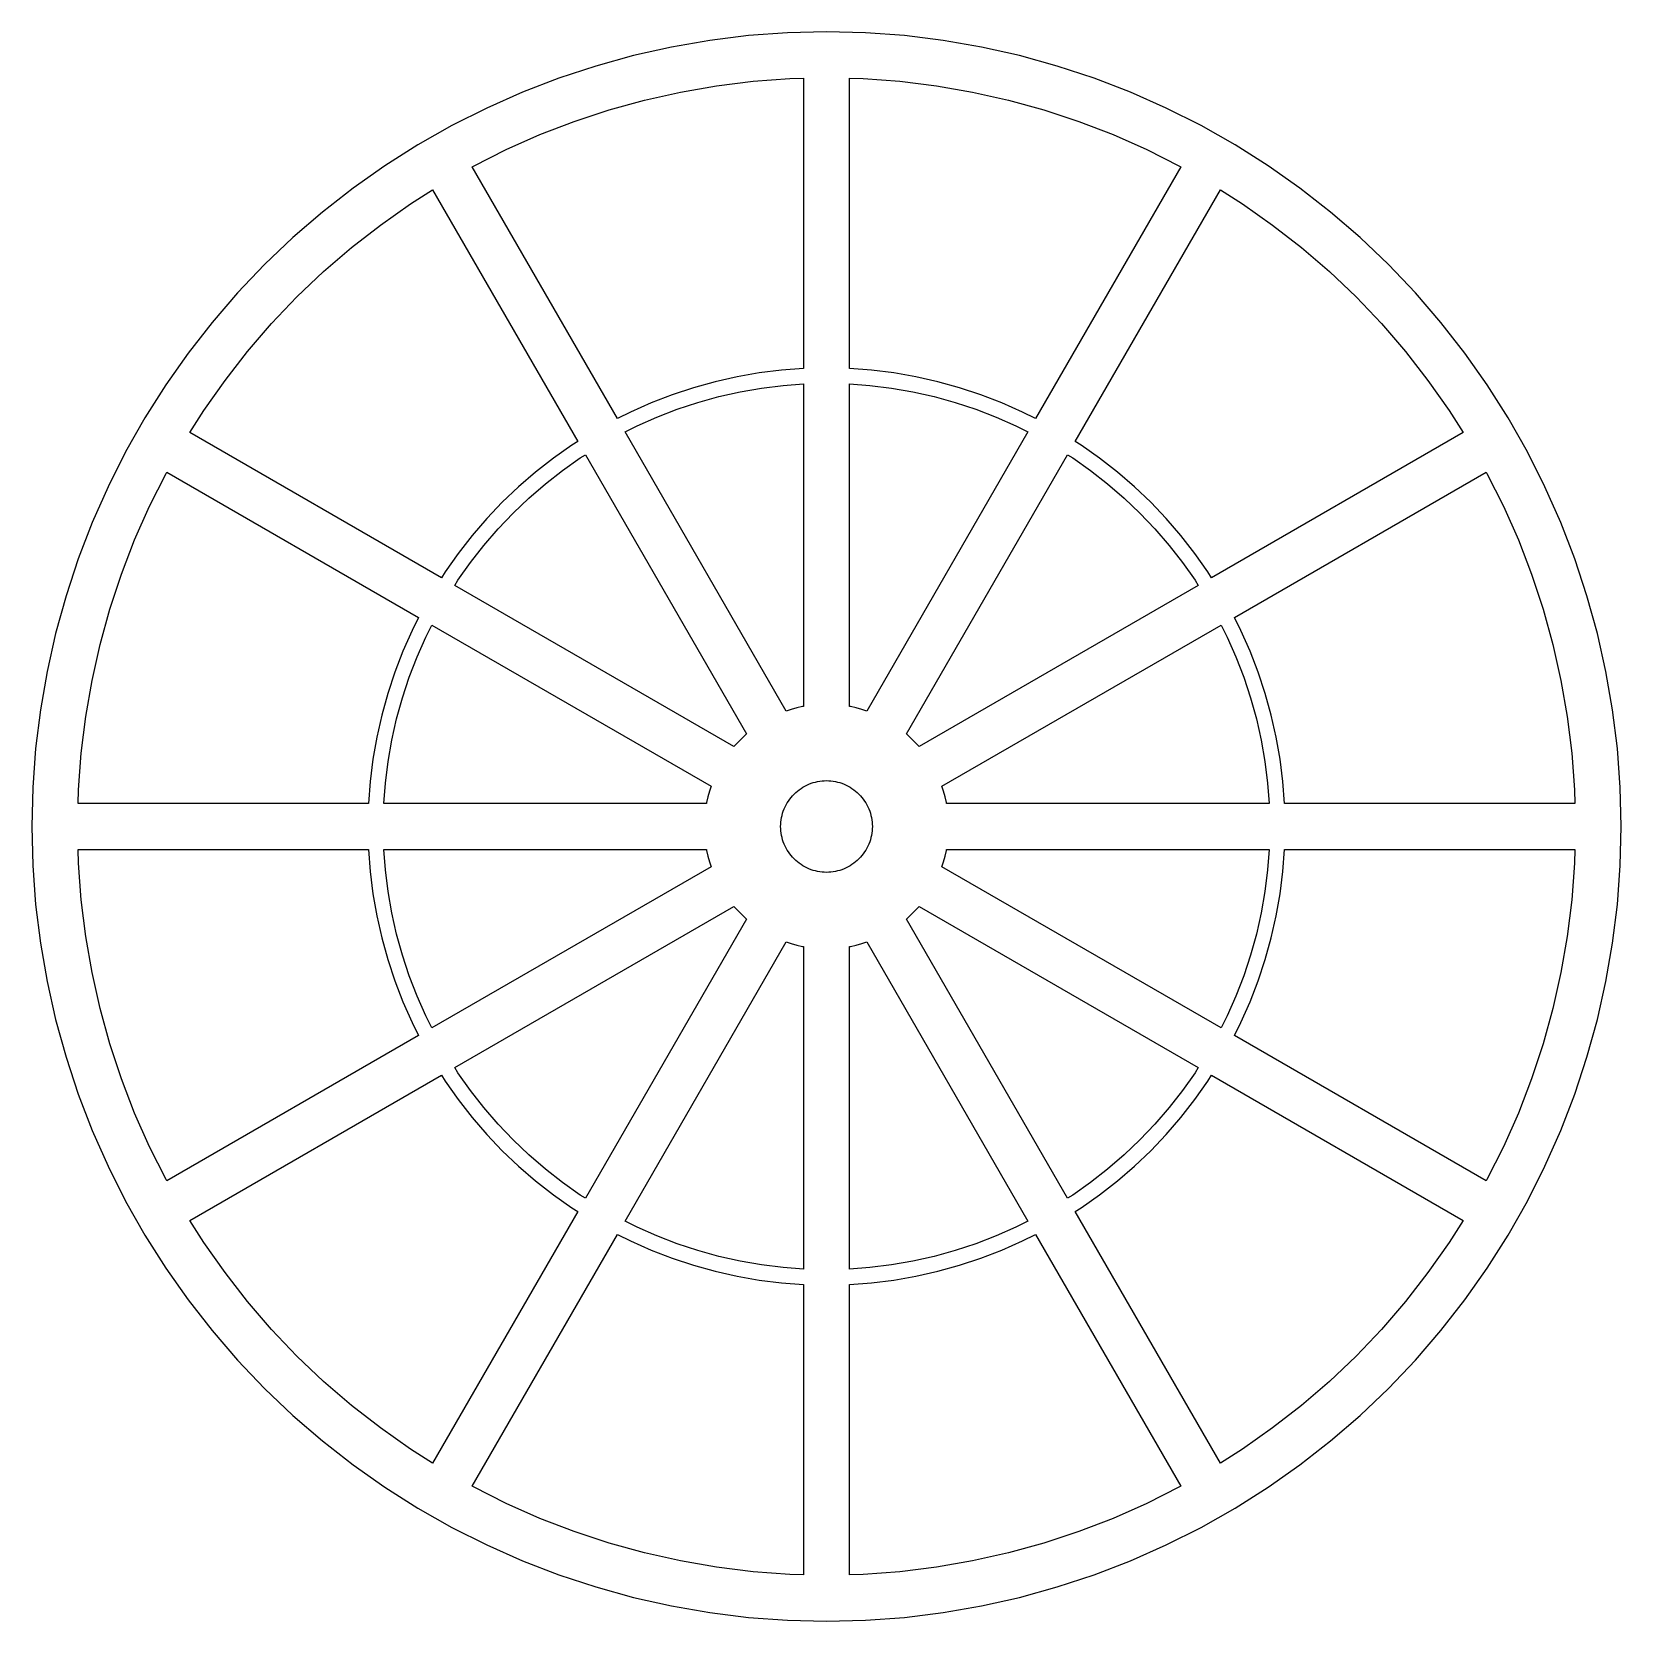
# Model space of a CAD drawing. Header units: metres. Extents: x -52 to 52, y -52 to 52.
import ezdxf

# ---------------------------------------------------------------- set-up
doc = ezdxf.new("R2010")
doc.units = ezdxf.units.M

msp = doc.modelspace()

# ---------------------------------------------------------------- linework, layer by layer
for p, q in [((0, 52), (-2.55151, 51.9374)), ((2.55151, 51.9374), (0, 52)), ((-10.1447, 51.0008), (-12.635, 50.4416)), ((-7.62997, 51.4372), (-10.1447, 51.0008)), ((-5.09688, 51.7496), (-7.62997, 51.4372)), ((-2.55151, 51.9374), (-5.09688, 51.7496)), ((5.09688, 51.7496), (2.55151, 51.9374)), ((7.62997, 51.4372), (5.09688, 51.7496)), ((10.1447, 51.0008), (7.62997, 51.4372)), ((12.635, 50.4416), (10.1447, 51.0008)), ((-12.635, 50.4416), (-15.0948, 49.7609)), ((15.0948, 49.7609), (12.635, 50.4416)), ((-17.5183, 48.9603), (-19.8995, 48.0417)), ((-15.0948, 49.7609), (-17.5183, 48.9603)), ((-4.80283, 48.764), (-2.40431, 48.941)), ((-2.40431, 48.941), (-1.5, 48.9632)), ((-1.5, 48.9632), (-1.5, 29.9618)), ((1.5, 29.9618), (1.5, 48.9632)), ((1.5, 48.9632), (2.40431, 48.941)), ((2.40431, 48.941), (4.80283, 48.764)), ((17.5183, 48.9603), (15.0948, 49.7609)), ((19.8995, 48.0417), (17.5183, 48.9603)), ((-19.8995, 48.0417), (-22.2329, 47.0074)), ((-11.906, 47.5315), (-9.55942, 48.0585)), ((-9.55942, 48.0585), (-7.18979, 48.4696)), ((-7.18979, 48.4696), (-4.80283, 48.764)), ((4.80283, 48.764), (7.18979, 48.4696)), ((7.18979, 48.4696), (9.55942, 48.0585)), ((9.55942, 48.0585), (11.906, 47.5315)), ((22.2329, 47.0074), (19.8995, 48.0417)), ((-22.2329, 47.0074), (-24.5126, 45.8599)), ((-16.5076, 46.1357), (-14.2239, 46.8901)), ((-14.2239, 46.8901), (-11.906, 47.5315)), ((11.906, 47.5315), (14.2239, 46.8901)), ((14.2239, 46.8901), (16.5076, 46.1357)), ((24.5126, 45.8599), (22.2329, 47.0074)), ((-24.5126, 45.8599), (-26.7333, 44.6019)), ((-18.7515, 45.2701), (-16.5076, 46.1357)), ((16.5076, 46.1357), (18.7515, 45.2701)), ((26.7333, 44.6019), (24.5126, 45.8599)), ((-20.9502, 44.2955), (-18.7515, 45.2701)), ((18.7515, 45.2701), (20.9502, 44.2955)), ((-26.7333, 44.6019), (-28.8896, 43.2364)), ((-23.0984, 43.2141), (-20.9502, 44.2955)), ((20.9502, 44.2955), (23.0984, 43.2141)), ((28.8896, 43.2364), (26.7333, 44.6019)), ((-28.8896, 43.2364), (-30.9763, 41.7668)), ((-23.1883, 43.1633), (-23.0984, 43.2141)), ((-13.6781, 26.6911), (-23.1883, 43.1633)), ((23.1883, 43.1633), (13.6781, 26.6911)), ((23.0984, 43.2141), (23.1883, 43.1633)), ((30.9763, 41.7668), (28.8896, 43.2364)), ((-30.9763, 41.7668), (-32.9884, 40.1965)), ((-27.2229, 40.742), (-25.7815, 41.6548)), ((-25.7815, 41.6548), (-16.2764, 25.1915)), ((16.2764, 25.1915), (25.7815, 41.6548)), ((25.7815, 41.6548), (27.2229, 40.742)), ((32.9884, 40.1965), (30.9763, 41.7668)), ((-29.1893, 39.3572), (-27.2229, 40.742)), ((27.2229, 40.742), (29.1893, 39.3572)), ((-32.9884, 40.1965), (-34.9211, 38.5294)), ((34.9211, 38.5294), (32.9884, 40.1965)), ((-34.9211, 38.5294), (-36.7695, 36.7695)), ((-31.0853, 37.8775), (-29.1893, 39.3572)), ((29.1893, 39.3572), (31.0853, 37.8775)), ((36.7695, 36.7695), (34.9211, 38.5294)), ((-32.9064, 36.3066), (-31.0853, 37.8775)), ((31.0853, 37.8775), (32.9064, 36.3066)), ((-36.7695, 36.7695), (-38.5294, 34.9211)), ((38.5294, 34.9211), (36.7695, 36.7695)), ((-34.6482, 34.6482), (-32.9064, 36.3066)), ((32.9064, 36.3066), (34.6482, 34.6482)), ((-38.5294, 34.9211), (-40.1965, 32.9884)), ((-36.3066, 32.9064), (-34.6482, 34.6482)), ((34.6482, 34.6482), (36.3066, 32.9064)), ((40.1965, 32.9884), (38.5294, 34.9211)), ((-40.1965, 32.9884), (-41.7668, 30.9763)), ((-37.8775, 31.0853), (-36.3066, 32.9064)), ((36.3066, 32.9064), (37.8775, 31.0853)), ((41.7668, 30.9763), (40.1965, 32.9884)), ((-41.7668, 30.9763), (-43.2364, 28.8896)), ((-39.3572, 29.1893), (-37.8775, 31.0853)), ((37.8775, 31.0853), (39.3572, 29.1893)), ((43.2364, 28.8896), (41.7668, 30.9763)), ((-40.742, 27.2229), (-39.3572, 29.1893)), ((-5.85271, 29.4236), (-7.2894, 29.1009)), ((-4.4019, 29.6753), (-5.85271, 29.4236)), ((-2.94051, 29.8555), (-4.4019, 29.6753)), ((-1.5, 29.9618), (-2.94051, 29.8555)), ((2.94051, 29.8555), (1.5, 29.9618)), ((4.4019, 29.6753), (2.94051, 29.8555)), ((5.85271, 29.4236), (4.4019, 29.6753)), ((7.2894, 29.1009), (5.85271, 29.4236)), ((39.3572, 29.1893), (40.742, 27.2229)), ((-43.2364, 28.8896), (-44.6019, 26.7333)), ((-10.1067, 28.2463), (-11.4805, 27.7164)), ((-8.70853, 28.7082), (-10.1067, 28.2463)), ((-7.2894, 29.1009), (-8.70853, 28.7082)), ((-8.41824, 27.7513), (-7.04642, 28.1309)), ((-7.04642, 28.1309), (-5.65761, 28.4428)), ((-5.65761, 28.4428), (-4.25517, 28.6861)), ((-4.25517, 28.6861), (-2.84248, 28.8604)), ((-2.84248, 28.8604), (-1.5, 28.9594)), ((-1.5, 28.9594), (-1.5, 7.85681)), ((1.5, 7.85681), (1.5, 28.9594)), ((1.5, 28.9594), (2.84248, 28.8604)), ((2.84248, 28.8604), (4.25517, 28.6861)), ((4.25517, 28.6861), (5.65761, 28.4428)), ((5.65761, 28.4428), (7.04642, 28.1309)), ((7.04642, 28.1309), (8.41824, 27.7513)), ((8.70853, 28.7082), (7.2894, 29.1009)), ((10.1067, 28.2463), (8.70853, 28.7082)), ((11.4805, 27.7164), (10.1067, 28.2463)), ((44.6019, 26.7333), (43.2364, 28.8896)), ((-41.6548, 25.7815), (-40.742, 27.2229)), ((-12.8266, 27.1197), (-13.6781, 26.6911)), ((-11.4805, 27.7164), (-12.8266, 27.1197)), ((-11.0978, 26.7925), (-9.76979, 27.3048)), ((-9.76979, 27.3048), (-8.41824, 27.7513)), ((8.41824, 27.7513), (9.76979, 27.3048)), ((9.76979, 27.3048), (11.0978, 26.7925)), ((12.8266, 27.1197), (11.4805, 27.7164)), ((13.6781, 26.6911), (12.8266, 27.1197)), ((40.742, 27.2229), (41.6548, 25.7815)), ((-44.6019, 26.7333), (-45.8599, 24.5126)), ((-13.1774, 25.8239), (-12.3991, 26.2157)), ((-12.3991, 26.2157), (-11.0978, 26.7925)), ((11.0978, 26.7925), (12.3991, 26.2157)), ((12.3991, 26.2157), (13.1774, 25.8239)), ((45.8599, 24.5126), (44.6019, 26.7333)), ((-25.1915, 16.2764), (-41.6548, 25.7815)), ((-16.2764, 25.1915), (-16.6671, 24.9441)), ((-2.6293, 7.55409), (-13.1774, 25.8239)), ((13.1774, 25.8239), (2.6293, 7.55409)), ((16.6671, 24.9441), (16.2764, 25.1915)), ((41.6548, 25.7815), (25.1915, 16.2764)), ((-45.8599, 24.5126), (-47.0074, 22.2329)), ((-17.871, 24.0962), (-19.0318, 23.1903)), ((-16.6671, 24.9441), (-17.871, 24.0962)), ((-17.2753, 23.293), (-16.1115, 24.1126)), ((-16.1115, 24.1126), (-15.7761, 24.325)), ((-15.7761, 24.325), (-5.22685, 6.05321)), ((5.22685, 6.05321), (15.7761, 24.325)), ((15.7761, 24.325), (16.1115, 24.1126)), ((16.1115, 24.1126), (17.2753, 23.293)), ((17.871, 24.0962), (16.6671, 24.9441)), ((19.0318, 23.1903), (17.871, 24.0962)), ((47.0074, 22.2329), (45.8599, 24.5126)), ((-44.2955, 20.9502), (-43.2141, 23.0984)), ((-43.2141, 23.0984), (-43.1633, 23.1883)), ((-43.1633, 23.1883), (-26.6911, 13.6781)), ((-19.0318, 23.1903), (-20.1468, 22.2285)), ((-18.3974, 22.4173), (-17.2753, 23.293)), ((17.2753, 23.293), (18.3974, 22.4173)), ((20.1468, 22.2285), (19.0318, 23.1903)), ((26.6911, 13.6781), (43.1633, 23.1883)), ((43.1633, 23.1883), (43.2141, 23.0984)), ((43.2141, 23.0984), (44.2955, 20.9502)), ((-47.0074, 22.2329), (-48.0417, 19.8995)), ((-20.1468, 22.2285), (-21.2132, 21.2132)), ((-19.4752, 21.4876), (-18.3974, 22.4173)), ((18.3974, 22.4173), (19.4752, 21.4876)), ((21.2132, 21.2132), (20.1468, 22.2285)), ((48.0417, 19.8995), (47.0074, 22.2329)), ((-45.2701, 18.7515), (-44.2955, 20.9502)), ((-21.2132, 21.2132), (-22.2285, 20.1468)), ((-20.5061, 20.5061), (-19.4752, 21.4876)), ((19.4752, 21.4876), (20.5061, 20.5061)), ((22.2285, 20.1468), (21.2132, 21.2132)), ((44.2955, 20.9502), (45.2701, 18.7515)), ((-48.0417, 19.8995), (-48.9603, 17.5183)), ((-22.2285, 20.1468), (-23.1903, 19.0318)), ((-21.4876, 19.4752), (-20.5061, 20.5061)), ((20.5061, 20.5061), (21.4876, 19.4752)), ((23.1903, 19.0318), (22.2285, 20.1468)), ((48.9603, 17.5183), (48.0417, 19.8995)), ((-46.1357, 16.5076), (-45.2701, 18.7515)), ((-23.1903, 19.0318), (-24.0962, 17.871)), ((-22.4173, 18.3974), (-21.4876, 19.4752)), ((21.4876, 19.4752), (22.4173, 18.3974)), ((24.0962, 17.871), (23.1903, 19.0318)), ((45.2701, 18.7515), (46.1357, 16.5076)), ((-24.0962, 17.871), (-24.9441, 16.6671)), ((-23.293, 17.2753), (-22.4173, 18.3974)), ((22.4173, 18.3974), (23.293, 17.2753)), ((24.9441, 16.6671), (24.0962, 17.871)), ((-48.9603, 17.5183), (-49.7609, 15.0948)), ((-24.9441, 16.6671), (-25.1915, 16.2764)), ((-24.1126, 16.1115), (-23.293, 17.2753)), ((23.293, 17.2753), (24.1126, 16.1115)), ((25.1915, 16.2764), (24.9441, 16.6671)), ((49.7609, 15.0948), (48.9603, 17.5183)), ((-46.8901, 14.2239), (-46.1357, 16.5076)), ((-24.325, 15.7761), (-24.1126, 16.1115)), ((-6.05321, 5.22685), (-24.325, 15.7761)), ((24.325, 15.7761), (6.05321, 5.22685)), ((24.1126, 16.1115), (24.325, 15.7761)), ((46.1357, 16.5076), (46.8901, 14.2239)), ((-49.7609, 15.0948), (-50.4416, 12.635)), ((50.4416, 12.635), (49.7609, 15.0948)), ((-47.5315, 11.906), (-46.8901, 14.2239)), ((-26.6911, 13.6781), (-27.1197, 12.8266)), ((27.1197, 12.8266), (26.6911, 13.6781)), ((46.8901, 14.2239), (47.5315, 11.906)), ((-50.4416, 12.635), (-51.0008, 10.1447)), ((-27.1197, 12.8266), (-27.7164, 11.4805)), ((-26.2157, 12.3991), (-25.8239, 13.1774)), ((-25.8239, 13.1774), (-7.55409, 2.6293)), ((7.55409, 2.6293), (25.8239, 13.1774)), ((25.8239, 13.1774), (26.2157, 12.3991)), ((27.7164, 11.4805), (27.1197, 12.8266)), ((51.0008, 10.1447), (50.4416, 12.635)), ((-48.0585, 9.55942), (-47.5315, 11.906)), ((-27.7164, 11.4805), (-28.2463, 10.1067)), ((-26.7925, 11.0978), (-26.2157, 12.3991)), ((26.2157, 12.3991), (26.7925, 11.0978)), ((28.2463, 10.1067), (27.7164, 11.4805)), ((47.5315, 11.906), (48.0585, 9.55942)), ((-27.3048, 9.76979), (-26.7925, 11.0978)), ((26.7925, 11.0978), (27.3048, 9.76979)), ((-51.0008, 10.1447), (-51.4372, 7.62997)), ((-48.4696, 7.18979), (-48.0585, 9.55942)), ((-28.2463, 10.1067), (-28.7082, 8.70853)), ((-27.7513, 8.41824), (-27.3048, 9.76979)), ((27.3048, 9.76979), (27.7513, 8.41824)), ((28.7082, 8.70853), (28.2463, 10.1067)), ((48.0585, 9.55942), (48.4696, 7.18979)), ((51.4372, 7.62997), (51.0008, 10.1447)), ((-28.7082, 8.70853), (-29.1009, 7.2894)), ((-28.1309, 7.04642), (-27.7513, 8.41824)), ((27.7513, 8.41824), (28.1309, 7.04642)), ((29.1009, 7.2894), (28.7082, 8.70853)), ((-51.4372, 7.62997), (-51.7496, 5.09688)), ((-29.1009, 7.2894), (-29.4236, 5.85271)), ((-2.32227, 7.65552), (-2.6293, 7.55409)), ((-1.94383, 7.76024), (-2.32227, 7.65552)), ((-1.56071, 7.84627), (-1.94383, 7.76024)), ((-1.5, 7.85681), (-1.56071, 7.84627)), ((1.56071, 7.84627), (1.5, 7.85681)), ((1.94383, 7.76024), (1.56071, 7.84627)), ((2.32227, 7.65552), (1.94383, 7.76024)), ((2.6293, 7.55409), (2.32227, 7.65552)), ((29.4236, 5.85271), (29.1009, 7.2894)), ((51.7496, 5.09688), (51.4372, 7.62997)), ((-48.764, 4.80283), (-48.4696, 7.18979)), ((-28.4428, 5.65761), (-28.1309, 7.04642)), ((28.1309, 7.04642), (28.4428, 5.65761)), ((48.4696, 7.18979), (48.764, 4.80283)), ((-29.4236, 5.85271), (-29.6753, 4.4019)), ((-28.6861, 4.25517), (-28.4428, 5.65761)), ((-5.9276, 5.37247), (-6.05321, 5.22685)), ((-5.65685, 5.65685), (-5.9276, 5.37247)), ((-5.37247, 5.9276), (-5.65685, 5.65685)), ((-5.22685, 6.05321), (-5.37247, 5.9276)), ((5.37247, 5.9276), (5.22685, 6.05321)), ((5.65685, 5.65685), (5.37247, 5.9276)), ((5.9276, 5.37247), (5.65685, 5.65685)), ((6.05321, 5.22685), (5.9276, 5.37247)), ((28.4428, 5.65761), (28.6861, 4.25517)), ((29.6753, 4.4019), (29.4236, 5.85271)), ((-51.7496, 5.09688), (-51.9374, 2.55151)), ((-48.941, 2.40431), (-48.764, 4.80283)), ((-29.6753, 4.4019), (-29.8555, 2.94051)), ((-28.8604, 2.84248), (-28.6861, 4.25517)), ((28.6861, 4.25517), (28.8604, 2.84248)), ((29.8555, 2.94051), (29.6753, 4.4019)), ((48.764, 4.80283), (48.941, 2.40431)), ((51.9374, 2.55151), (51.7496, 5.09688)), ((-51.9374, 2.55151), (-52, 0)), ((-48.9632, 1.5), (-48.941, 2.40431)), ((-29.8555, 2.94051), (-29.9618, 1.5)), ((-28.9594, 1.5), (-28.8604, 2.84248)), ((-7.65552, 2.32227), (-7.76024, 1.94383)), ((-7.55409, 2.6293), (-7.65552, 2.32227)), ((-2.22284, 2.01466), (-2.12131, 2.12131)), ((-2.12131, 2.12131), (-2.01466, 2.22284)), ((-2.01466, 2.22284), (-1.90317, 2.31903)), ((-1.90317, 2.31903), (-1.78709, 2.40962)), ((-1.78709, 2.40962), (-1.6667, 2.4944)), ((-1.6667, 2.4944), (-1.5423, 2.57318)), ((-1.5423, 2.57318), (-1.41418, 2.64575)), ((-1.41418, 2.64575), (-1.28265, 2.71196)), ((-1.28265, 2.71196), (-1.14804, 2.77164)), ((-1.14804, 2.77164), (-1.01067, 2.82463)), ((-1.01067, 2.82463), (-0.87085, 2.87082)), ((-0.87085, 2.87082), (-0.728928, 2.91008)), ((-0.728928, 2.91008), (-0.585266, 2.94235)), ((-0.585266, 2.94235), (-0.440186, 2.96753)), ((-0.440186, 2.96753), (-0.294037, 2.98555)), ((-0.294037, 2.98555), (-0.147202, 2.99638)), ((-0.147202, 2.99638), (0, 3)), ((0, 3), (0.147202, 2.99638)), ((0.147202, 2.99638), (0.294037, 2.98555)), ((0.294037, 2.98555), (0.440186, 2.96753)), ((0.440186, 2.96753), (0.585266, 2.94235)), ((0.585266, 2.94235), (0.728928, 2.91008)), ((0.728928, 2.91008), (0.87085, 2.87082)), ((0.87085, 2.87082), (1.01067, 2.82463)), ((1.01067, 2.82463), (1.14804, 2.77164)), ((1.14804, 2.77164), (1.28265, 2.71196)), ((1.28265, 2.71196), (1.41418, 2.64575)), ((1.41418, 2.64575), (1.5423, 2.57318)), ((1.5423, 2.57318), (1.6667, 2.4944)), ((1.6667, 2.4944), (1.78709, 2.40962)), ((1.78709, 2.40962), (1.90317, 2.31903)), ((1.90317, 2.31903), (2.01466, 2.22284)), ((2.01466, 2.22284), (2.12131, 2.12131)), ((2.12131, 2.12131), (2.22284, 2.01466)), ((7.65552, 2.32227), (7.55409, 2.6293)), ((7.76024, 1.94383), (7.65552, 2.32227)), ((28.8604, 2.84248), (28.9594, 1.5)), ((29.9618, 1.5), (29.8555, 2.94051)), ((48.941, 2.40431), (48.9632, 1.5)), ((52, 0), (51.9374, 2.55151)), ((-29.9618, 1.5), (-48.9632, 1.5)), ((-7.85681, 1.5), (-28.9594, 1.5)), ((-7.84627, 1.56071), (-7.85681, 1.5)), ((-7.76024, 1.94383), (-7.84627, 1.56071)), ((-2.82463, 1.01067), (-2.77164, 1.14804)), ((-2.77164, 1.14804), (-2.71196, 1.28265)), ((-2.71196, 1.28265), (-2.64575, 1.41418)), ((-2.64575, 1.41418), (-2.57318, 1.5423)), ((-2.57318, 1.5423), (-2.4944, 1.6667)), ((-2.4944, 1.6667), (-2.40962, 1.78709)), ((-2.40962, 1.78709), (-2.31903, 1.90317)), ((-2.31903, 1.90317), (-2.22284, 2.01466)), ((2.22284, 2.01466), (2.31903, 1.90317)), ((2.31903, 1.90317), (2.40962, 1.78709)), ((2.40962, 1.78709), (2.4944, 1.6667)), ((2.4944, 1.6667), (2.57318, 1.5423)), ((2.57318, 1.5423), (2.64575, 1.41418)), ((2.64575, 1.41418), (2.71196, 1.28265)), ((2.71196, 1.28265), (2.77164, 1.14804)), ((2.77164, 1.14804), (2.82463, 1.01067)), ((7.84627, 1.56071), (7.76024, 1.94383)), ((7.85681, 1.5), (7.84627, 1.56071)), ((28.9594, 1.5), (7.85681, 1.5)), ((48.9632, 1.5), (29.9618, 1.5)), ((-52, 0), (-51.9374, -2.55151)), ((-3, 0), (-2.99638, 0.147202)), ((-2.99638, -0.147202), (-3, 0)), ((-2.99638, 0.147202), (-2.98555, 0.294037)), ((-2.98555, 0.294037), (-2.96753, 0.440186)), ((-2.96753, 0.440186), (-2.94235, 0.585266)), ((-2.94235, 0.585266), (-2.91008, 0.728928)), ((-2.91008, 0.728928), (-2.87082, 0.87085)), ((-2.87082, 0.87085), (-2.82463, 1.01067)), ((2.82463, 1.01067), (2.87082, 0.87085)), ((2.87082, 0.87085), (2.91008, 0.728928)), ((2.91008, 0.728928), (2.94235, 0.585266)), ((2.94235, 0.585266), (2.96753, 0.440186)), ((2.96753, 0.440186), (2.98555, 0.294037)), ((2.98555, 0.294037), (2.99638, 0.147202)), ((2.99638, 0.147202), (3, 0)), ((3, 0), (2.99638, -0.147202)), ((51.9374, -2.55151), (52, 0)), ((-2.98555, -0.294037), (-2.99638, -0.147202)), ((-2.96753, -0.440186), (-2.98555, -0.294037)), ((-2.94235, -0.585266), (-2.96753, -0.440186)), ((-2.91008, -0.728928), (-2.94235, -0.585266)), ((-2.87082, -0.87085), (-2.91008, -0.728928)), ((-2.82463, -1.01067), (-2.87082, -0.87085)), ((-2.77164, -1.14804), (-2.82463, -1.01067)), ((2.82463, -1.01067), (2.77164, -1.14804)), ((2.87082, -0.87085), (2.82463, -1.01067)), ((2.91008, -0.728928), (2.87082, -0.87085)), ((2.94235, -0.585266), (2.91008, -0.728928)), ((2.96753, -0.440186), (2.94235, -0.585266)), ((2.98555, -0.294037), (2.96753, -0.440186)), ((2.99638, -0.147202), (2.98555, -0.294037)), ((-48.941, -2.40431), (-48.9632, -1.5)), ((-48.9632, -1.5), (-29.9618, -1.5)), ((-29.9618, -1.5), (-29.8555, -2.94051)), ((-28.8604, -2.84248), (-28.9594, -1.5)), ((-28.9594, -1.5), (-7.85681, -1.5)), ((-7.85681, -1.5), (-7.84627, -1.56071)), ((-7.84627, -1.56071), (-7.76024, -1.94383)), ((-7.76024, -1.94383), (-7.65552, -2.32227)), ((-2.71196, -1.28265), (-2.77164, -1.14804)), ((-2.64575, -1.41418), (-2.71196, -1.28265)), ((-2.57318, -1.5423), (-2.64575, -1.41418)), ((-2.4944, -1.6667), (-2.57318, -1.5423)), ((-2.40962, -1.78709), (-2.4944, -1.6667)), ((-2.31903, -1.90317), (-2.40962, -1.78709)), ((-2.22284, -2.01466), (-2.31903, -1.90317)), ((-2.12131, -2.12131), (-2.22284, -2.01466)), ((2.22284, -2.01466), (2.12131, -2.12131)), ((2.31903, -1.90317), (2.22284, -2.01466)), ((2.40962, -1.78709), (2.31903, -1.90317)), ((2.4944, -1.6667), (2.40962, -1.78709)), ((2.57318, -1.5423), (2.4944, -1.6667)), ((2.64575, -1.41418), (2.57318, -1.5423)), ((2.71196, -1.28265), (2.64575, -1.41418)), ((2.77164, -1.14804), (2.71196, -1.28265)), ((7.65552, -2.32227), (7.76024, -1.94383)), ((7.76024, -1.94383), (7.84627, -1.56071)), ((7.84627, -1.56071), (7.85681, -1.5)), ((7.85681, -1.5), (28.9594, -1.5)), ((28.9594, -1.5), (28.8604, -2.84248)), ((29.8555, -2.94051), (29.9618, -1.5)), ((29.9618, -1.5), (48.9632, -1.5)), ((48.9632, -1.5), (48.941, -2.40431)), ((-51.9374, -2.55151), (-51.7496, -5.09688)), ((-48.764, -4.80283), (-48.941, -2.40431)), ((-29.8555, -2.94051), (-29.6753, -4.4019)), ((-28.6861, -4.25517), (-28.8604, -2.84248)), ((-7.55409, -2.6293), (-25.8239, -13.1774)), ((-7.65552, -2.32227), (-7.55409, -2.6293)), ((-2.01466, -2.22284), (-2.12131, -2.12131)), ((-1.90317, -2.31903), (-2.01466, -2.22284)), ((-1.78709, -2.40962), (-1.90317, -2.31903)), ((-1.6667, -2.4944), (-1.78709, -2.40962)), ((-1.5423, -2.57318), (-1.6667, -2.4944)), ((-1.41418, -2.64575), (-1.5423, -2.57318)), ((-1.28265, -2.71196), (-1.41418, -2.64575)), ((-1.14804, -2.77164), (-1.28265, -2.71196)), ((-1.01067, -2.82463), (-1.14804, -2.77164)), ((-0.87085, -2.87082), (-1.01067, -2.82463)), ((-0.728928, -2.91008), (-0.87085, -2.87082)), ((-0.585266, -2.94235), (-0.728928, -2.91008)), ((-0.440186, -2.96753), (-0.585266, -2.94235)), ((-0.294037, -2.98555), (-0.440186, -2.96753)), ((-0.147202, -2.99638), (-0.294037, -2.98555)), ((0, -3), (-0.147202, -2.99638)), ((0.147202, -2.99638), (0, -3)), ((0.294037, -2.98555), (0.147202, -2.99638)), ((0.440186, -2.96753), (0.294037, -2.98555)), ((0.585266, -2.94235), (0.440186, -2.96753)), ((0.728928, -2.91008), (0.585266, -2.94235)), ((0.87085, -2.87082), (0.728928, -2.91008)), ((1.01067, -2.82463), (0.87085, -2.87082)), ((1.14804, -2.77164), (1.01067, -2.82463)), ((1.28265, -2.71196), (1.14804, -2.77164)), ((1.41418, -2.64575), (1.28265, -2.71196)), ((1.5423, -2.57318), (1.41418, -2.64575)), ((1.6667, -2.4944), (1.5423, -2.57318)), ((1.78709, -2.40962), (1.6667, -2.4944)), ((1.90317, -2.31903), (1.78709, -2.40962)), ((2.01466, -2.22284), (1.90317, -2.31903)), ((2.12131, -2.12131), (2.01466, -2.22284)), ((7.55409, -2.6293), (7.65552, -2.32227)), ((25.8239, -13.1774), (7.55409, -2.6293)), ((28.8604, -2.84248), (28.6861, -4.25517)), ((29.6753, -4.4019), (29.8555, -2.94051)), ((48.941, -2.40431), (48.764, -4.80283)), ((51.7496, -5.09688), (51.9374, -2.55151)), ((-51.7496, -5.09688), (-51.4372, -7.62997)), ((-48.4696, -7.18979), (-48.764, -4.80283)), ((-29.6753, -4.4019), (-29.4236, -5.85271)), ((-28.4428, -5.65761), (-28.6861, -4.25517)), ((28.6861, -4.25517), (28.4428, -5.65761)), ((29.4236, -5.85271), (29.6753, -4.4019)), ((48.764, -4.80283), (48.4696, -7.18979)), ((51.4372, -7.62997), (51.7496, -5.09688)), ((-29.4236, -5.85271), (-29.1009, -7.2894)), ((-28.1309, -7.04642), (-28.4428, -5.65761)), ((-24.325, -15.7761), (-6.05321, -5.22685)), ((-5.22685, -6.05321), (-15.7761, -24.325)), ((-6.05321, -5.22685), (-5.9276, -5.37247)), ((-5.9276, -5.37247), (-5.65685, -5.65685)), ((-5.65685, -5.65685), (-5.37247, -5.9276)), ((-5.37247, -5.9276), (-5.22685, -6.05321)), ((5.22685, -6.05321), (5.37247, -5.9276)), ((15.7761, -24.325), (5.22685, -6.05321)), ((5.37247, -5.9276), (5.65685, -5.65685)), ((5.65685, -5.65685), (5.9276, -5.37247)), ((5.9276, -5.37247), (6.05321, -5.22685)), ((6.05321, -5.22685), (24.325, -15.7761)), ((28.4428, -5.65761), (28.1309, -7.04642)), ((29.1009, -7.2894), (29.4236, -5.85271)), ((-48.0585, -9.55942), (-48.4696, -7.18979)), ((-27.7513, -8.41824), (-28.1309, -7.04642)), ((28.1309, -7.04642), (27.7513, -8.41824)), ((48.4696, -7.18979), (48.0585, -9.55942)), ((-51.4372, -7.62997), (-51.0008, -10.1447)), ((-29.1009, -7.2894), (-28.7082, -8.70853)), ((-13.1774, -25.8239), (-2.6293, -7.55409)), ((-2.6293, -7.55409), (-2.32227, -7.65552)), ((-2.32227, -7.65552), (-1.94383, -7.76024)), ((-1.94383, -7.76024), (-1.56071, -7.84627)), ((-1.56071, -7.84627), (-1.5, -7.85681)), ((-1.5, -7.85681), (-1.5, -28.9594)), ((1.5, -7.85681), (1.56071, -7.84627)), ((1.5, -28.9594), (1.5, -7.85681)), ((1.56071, -7.84627), (1.94383, -7.76024)), ((1.94383, -7.76024), (2.32227, -7.65552)), ((2.32227, -7.65552), (2.6293, -7.55409)), ((2.6293, -7.55409), (13.1774, -25.8239)), ((28.7082, -8.70853), (29.1009, -7.2894)), ((51.0008, -10.1447), (51.4372, -7.62997)), ((-28.7082, -8.70853), (-28.2463, -10.1067)), ((-27.3048, -9.76979), (-27.7513, -8.41824)), ((27.7513, -8.41824), (27.3048, -9.76979)), ((28.2463, -10.1067), (28.7082, -8.70853)), ((-51.0008, -10.1447), (-50.4416, -12.635)), ((-47.5315, -11.906), (-48.0585, -9.55942)), ((-28.2463, -10.1067), (-27.7164, -11.4805)), ((-26.7925, -11.0978), (-27.3048, -9.76979)), ((27.3048, -9.76979), (26.7925, -11.0978)), ((27.7164, -11.4805), (28.2463, -10.1067)), ((48.0585, -9.55942), (47.5315, -11.906)), ((50.4416, -12.635), (51.0008, -10.1447)), ((-26.2157, -12.3991), (-26.7925, -11.0978)), ((26.7925, -11.0978), (26.2157, -12.3991)), ((-46.8901, -14.2239), (-47.5315, -11.906)), ((-27.7164, -11.4805), (-27.1197, -12.8266)), ((-25.8239, -13.1774), (-26.2157, -12.3991)), ((26.2157, -12.3991), (25.8239, -13.1774)), ((27.1197, -12.8266), (27.7164, -11.4805)), ((47.5315, -11.906), (46.8901, -14.2239)), ((-50.4416, -12.635), (-49.7609, -15.0948)), ((-27.1197, -12.8266), (-26.6911, -13.6781)), ((26.6911, -13.6781), (27.1197, -12.8266)), ((49.7609, -15.0948), (50.4416, -12.635)), ((-46.1357, -16.5076), (-46.8901, -14.2239)), ((-26.6911, -13.6781), (-43.1633, -23.1883)), ((43.1633, -23.1883), (26.6911, -13.6781)), ((46.8901, -14.2239), (46.1357, -16.5076)), ((-49.7609, -15.0948), (-48.9603, -17.5183)), ((48.9603, -17.5183), (49.7609, -15.0948)), ((-45.2701, -18.7515), (-46.1357, -16.5076)), ((-41.6548, -25.7815), (-25.1915, -16.2764)), ((-25.1915, -16.2764), (-24.9441, -16.6671)), ((-24.1126, -16.1115), (-24.325, -15.7761)), ((-23.293, -17.2753), (-24.1126, -16.1115)), ((24.1126, -16.1115), (23.293, -17.2753)), ((24.325, -15.7761), (24.1126, -16.1115)), ((24.9441, -16.6671), (25.1915, -16.2764)), ((25.1915, -16.2764), (41.6548, -25.7815)), ((46.1357, -16.5076), (45.2701, -18.7515)), ((-48.9603, -17.5183), (-48.0417, -19.8995)), ((-24.9441, -16.6671), (-24.0962, -17.871)), ((-22.4173, -18.3974), (-23.293, -17.2753)), ((23.293, -17.2753), (22.4173, -18.3974)), ((24.0962, -17.871), (24.9441, -16.6671)), ((48.0417, -19.8995), (48.9603, -17.5183)), ((-24.0962, -17.871), (-23.1903, -19.0318)), ((-21.4876, -19.4752), (-22.4173, -18.3974)), ((22.4173, -18.3974), (21.4876, -19.4752)), ((23.1903, -19.0318), (24.0962, -17.871)), ((-44.2955, -20.9502), (-45.2701, -18.7515)), ((-23.1903, -19.0318), (-22.2285, -20.1468)), ((-20.5061, -20.5061), (-21.4876, -19.4752)), ((21.4876, -19.4752), (20.5061, -20.5061)), ((22.2285, -20.1468), (23.1903, -19.0318)), ((45.2701, -18.7515), (44.2955, -20.9502)), ((-48.0417, -19.8995), (-47.0074, -22.2329)), ((-22.2285, -20.1468), (-21.2132, -21.2132)), ((-19.4752, -21.4876), (-20.5061, -20.5061)), ((20.5061, -20.5061), (19.4752, -21.4876)), ((21.2132, -21.2132), (22.2285, -20.1468)), ((47.0074, -22.2329), (48.0417, -19.8995)), ((-43.2141, -23.0984), (-44.2955, -20.9502)), ((-21.2132, -21.2132), (-20.1468, -22.2285)), ((-18.3974, -22.4173), (-19.4752, -21.4876)), ((19.4752, -21.4876), (18.3974, -22.4173)), ((20.1468, -22.2285), (21.2132, -21.2132)), ((44.2955, -20.9502), (43.2141, -23.0984)), ((-47.0074, -22.2329), (-45.8599, -24.5126)), ((-20.1468, -22.2285), (-19.0318, -23.1903)), ((-17.2753, -23.293), (-18.3974, -22.4173)), ((18.3974, -22.4173), (17.2753, -23.293)), ((19.0318, -23.1903), (20.1468, -22.2285)), ((45.8599, -24.5126), (47.0074, -22.2329)), ((-43.1633, -23.1883), (-43.2141, -23.0984)), ((-19.0318, -23.1903), (-17.871, -24.0962)), ((-16.1115, -24.1126), (-17.2753, -23.293)), ((17.2753, -23.293), (16.1115, -24.1126)), ((17.871, -24.0962), (19.0318, -23.1903)), ((43.2141, -23.0984), (43.1633, -23.1883)), ((-45.8599, -24.5126), (-44.6019, -26.7333)), ((-17.871, -24.0962), (-16.6671, -24.9441)), ((-16.6671, -24.9441), (-16.2764, -25.1915)), ((-15.7761, -24.325), (-16.1115, -24.1126)), ((16.1115, -24.1126), (15.7761, -24.325)), ((16.2764, -25.1915), (16.6671, -24.9441)), ((16.6671, -24.9441), (17.871, -24.0962)), ((44.6019, -26.7333), (45.8599, -24.5126)), ((-40.742, -27.2229), (-41.6548, -25.7815)), ((-16.2764, -25.1915), (-25.7815, -41.6548)), ((-12.3991, -26.2157), (-13.1774, -25.8239)), ((13.1774, -25.8239), (12.3991, -26.2157)), ((25.7815, -41.6548), (16.2764, -25.1915)), ((41.6548, -25.7815), (40.742, -27.2229)), ((-44.6019, -26.7333), (-43.2364, -28.8896)), ((-23.1883, -43.1633), (-13.6781, -26.6911)), ((-13.6781, -26.6911), (-12.8266, -27.1197)), ((-11.0978, -26.7925), (-12.3991, -26.2157)), ((-9.76979, -27.3048), (-11.0978, -26.7925)), ((11.0978, -26.7925), (9.76979, -27.3048)), ((12.3991, -26.2157), (11.0978, -26.7925)), ((12.8266, -27.1197), (13.6781, -26.6911)), ((13.6781, -26.6911), (23.1883, -43.1633)), ((43.2364, -28.8896), (44.6019, -26.7333)), ((-39.3572, -29.1893), (-40.742, -27.2229)), ((-12.8266, -27.1197), (-11.4805, -27.7164)), ((-11.4805, -27.7164), (-10.1067, -28.2463)), ((-8.41824, -27.7513), (-9.76979, -27.3048)), ((-7.04642, -28.1309), (-8.41824, -27.7513)), ((8.41824, -27.7513), (7.04642, -28.1309)), ((9.76979, -27.3048), (8.41824, -27.7513)), ((10.1067, -28.2463), (11.4805, -27.7164)), ((11.4805, -27.7164), (12.8266, -27.1197)), ((40.742, -27.2229), (39.3572, -29.1893)), ((-43.2364, -28.8896), (-41.7668, -30.9763)), ((-10.1067, -28.2463), (-8.70853, -28.7082)), ((-8.70853, -28.7082), (-7.2894, -29.1009)), ((-7.2894, -29.1009), (-5.85271, -29.4236)), ((-5.65761, -28.4428), (-7.04642, -28.1309)), ((-4.25517, -28.6861), (-5.65761, -28.4428)), ((-2.84248, -28.8604), (-4.25517, -28.6861)), ((-1.5, -28.9594), (-2.84248, -28.8604)), ((2.84248, -28.8604), (1.5, -28.9594)), ((4.25517, -28.6861), (2.84248, -28.8604)), ((5.65761, -28.4428), (4.25517, -28.6861)), ((7.04642, -28.1309), (5.65761, -28.4428)), ((5.85271, -29.4236), (7.2894, -29.1009)), ((7.2894, -29.1009), (8.70853, -28.7082)), ((8.70853, -28.7082), (10.1067, -28.2463)), ((41.7668, -30.9763), (43.2364, -28.8896)), ((-37.8775, -31.0853), (-39.3572, -29.1893)), ((-5.85271, -29.4236), (-4.4019, -29.6753)), ((-4.4019, -29.6753), (-2.94051, -29.8555)), ((-2.94051, -29.8555), (-1.5, -29.9618)), ((-1.5, -29.9618), (-1.5, -48.9632)), ((1.5, -29.9618), (2.94051, -29.8555)), ((1.5, -48.9632), (1.5, -29.9618)), ((2.94051, -29.8555), (4.4019, -29.6753)), ((4.4019, -29.6753), (5.85271, -29.4236)), ((39.3572, -29.1893), (37.8775, -31.0853)), ((-41.7668, -30.9763), (-40.1965, -32.9884)), ((-36.3066, -32.9064), (-37.8775, -31.0853)), ((37.8775, -31.0853), (36.3066, -32.9064)), ((40.1965, -32.9884), (41.7668, -30.9763)), ((-40.1965, -32.9884), (-38.5294, -34.9211)), ((-34.6482, -34.6482), (-36.3066, -32.9064)), ((36.3066, -32.9064), (34.6482, -34.6482)), ((38.5294, -34.9211), (40.1965, -32.9884)), ((-38.5294, -34.9211), (-36.7695, -36.7695)), ((-32.9064, -36.3066), (-34.6482, -34.6482)), ((34.6482, -34.6482), (32.9064, -36.3066)), ((36.7695, -36.7695), (38.5294, -34.9211)), ((-31.0853, -37.8775), (-32.9064, -36.3066)), ((32.9064, -36.3066), (31.0853, -37.8775)), ((-36.7695, -36.7695), (-34.9211, -38.5294)), ((34.9211, -38.5294), (36.7695, -36.7695)), ((-29.1893, -39.3572), (-31.0853, -37.8775)), ((31.0853, -37.8775), (29.1893, -39.3572)), ((-34.9211, -38.5294), (-32.9884, -40.1965)), ((-27.2229, -40.742), (-29.1893, -39.3572)), ((29.1893, -39.3572), (27.2229, -40.742)), ((32.9884, -40.1965), (34.9211, -38.5294)), ((-32.9884, -40.1965), (-30.9763, -41.7668)), ((30.9763, -41.7668), (32.9884, -40.1965)), ((-25.7815, -41.6548), (-27.2229, -40.742)), ((27.2229, -40.742), (25.7815, -41.6548)), ((-30.9763, -41.7668), (-28.8896, -43.2364)), ((28.8896, -43.2364), (30.9763, -41.7668)), ((-28.8896, -43.2364), (-26.7333, -44.6019)), ((-23.0984, -43.2141), (-23.1883, -43.1633)), ((-20.9502, -44.2955), (-23.0984, -43.2141)), ((23.0984, -43.2141), (20.9502, -44.2955)), ((23.1883, -43.1633), (23.0984, -43.2141)), ((26.7333, -44.6019), (28.8896, -43.2364)), ((-26.7333, -44.6019), (-24.5126, -45.8599)), ((-18.7515, -45.2701), (-20.9502, -44.2955)), ((20.9502, -44.2955), (18.7515, -45.2701)), ((24.5126, -45.8599), (26.7333, -44.6019)), ((-16.5076, -46.1357), (-18.7515, -45.2701)), ((18.7515, -45.2701), (16.5076, -46.1357)), ((-24.5126, -45.8599), (-22.2329, -47.0074)), ((-14.2239, -46.8901), (-16.5076, -46.1357)), ((16.5076, -46.1357), (14.2239, -46.8901)), ((22.2329, -47.0074), (24.5126, -45.8599)), ((-22.2329, -47.0074), (-19.8995, -48.0417)), ((-11.906, -47.5315), (-14.2239, -46.8901)), ((-9.55942, -48.0585), (-11.906, -47.5315)), ((11.906, -47.5315), (9.55942, -48.0585)), ((14.2239, -46.8901), (11.906, -47.5315)), ((19.8995, -48.0417), (22.2329, -47.0074)), ((-19.8995, -48.0417), (-17.5183, -48.9603)), ((-7.18979, -48.4696), (-9.55942, -48.0585)), ((-4.80283, -48.764), (-7.18979, -48.4696)), ((-2.40431, -48.941), (-4.80283, -48.764)), ((4.80283, -48.764), (2.40431, -48.941)), ((7.18979, -48.4696), (4.80283, -48.764)), ((9.55942, -48.0585), (7.18979, -48.4696)), ((17.5183, -48.9603), (19.8995, -48.0417)), ((-17.5183, -48.9603), (-15.0948, -49.7609)), ((-15.0948, -49.7609), (-12.635, -50.4416)), ((-1.5, -48.9632), (-2.40431, -48.941)), ((2.40431, -48.941), (1.5, -48.9632)), ((12.635, -50.4416), (15.0948, -49.7609)), ((15.0948, -49.7609), (17.5183, -48.9603)), ((-12.635, -50.4416), (-10.1447, -51.0008)), ((10.1447, -51.0008), (12.635, -50.4416)), ((-10.1447, -51.0008), (-7.62997, -51.4372)), ((-7.62997, -51.4372), (-5.09688, -51.7496)), ((-5.09688, -51.7496), (-2.55151, -51.9374)), ((-2.55151, -51.9374), (0, -52)), ((0, -52), (2.55151, -51.9374)), ((2.55151, -51.9374), (5.09688, -51.7496)), ((5.09688, -51.7496), (7.62997, -51.4372)), ((7.62997, -51.4372), (10.1447, -51.0008))]:
    msp.add_line(p, q)

doc.saveas('drawing.dxf')
